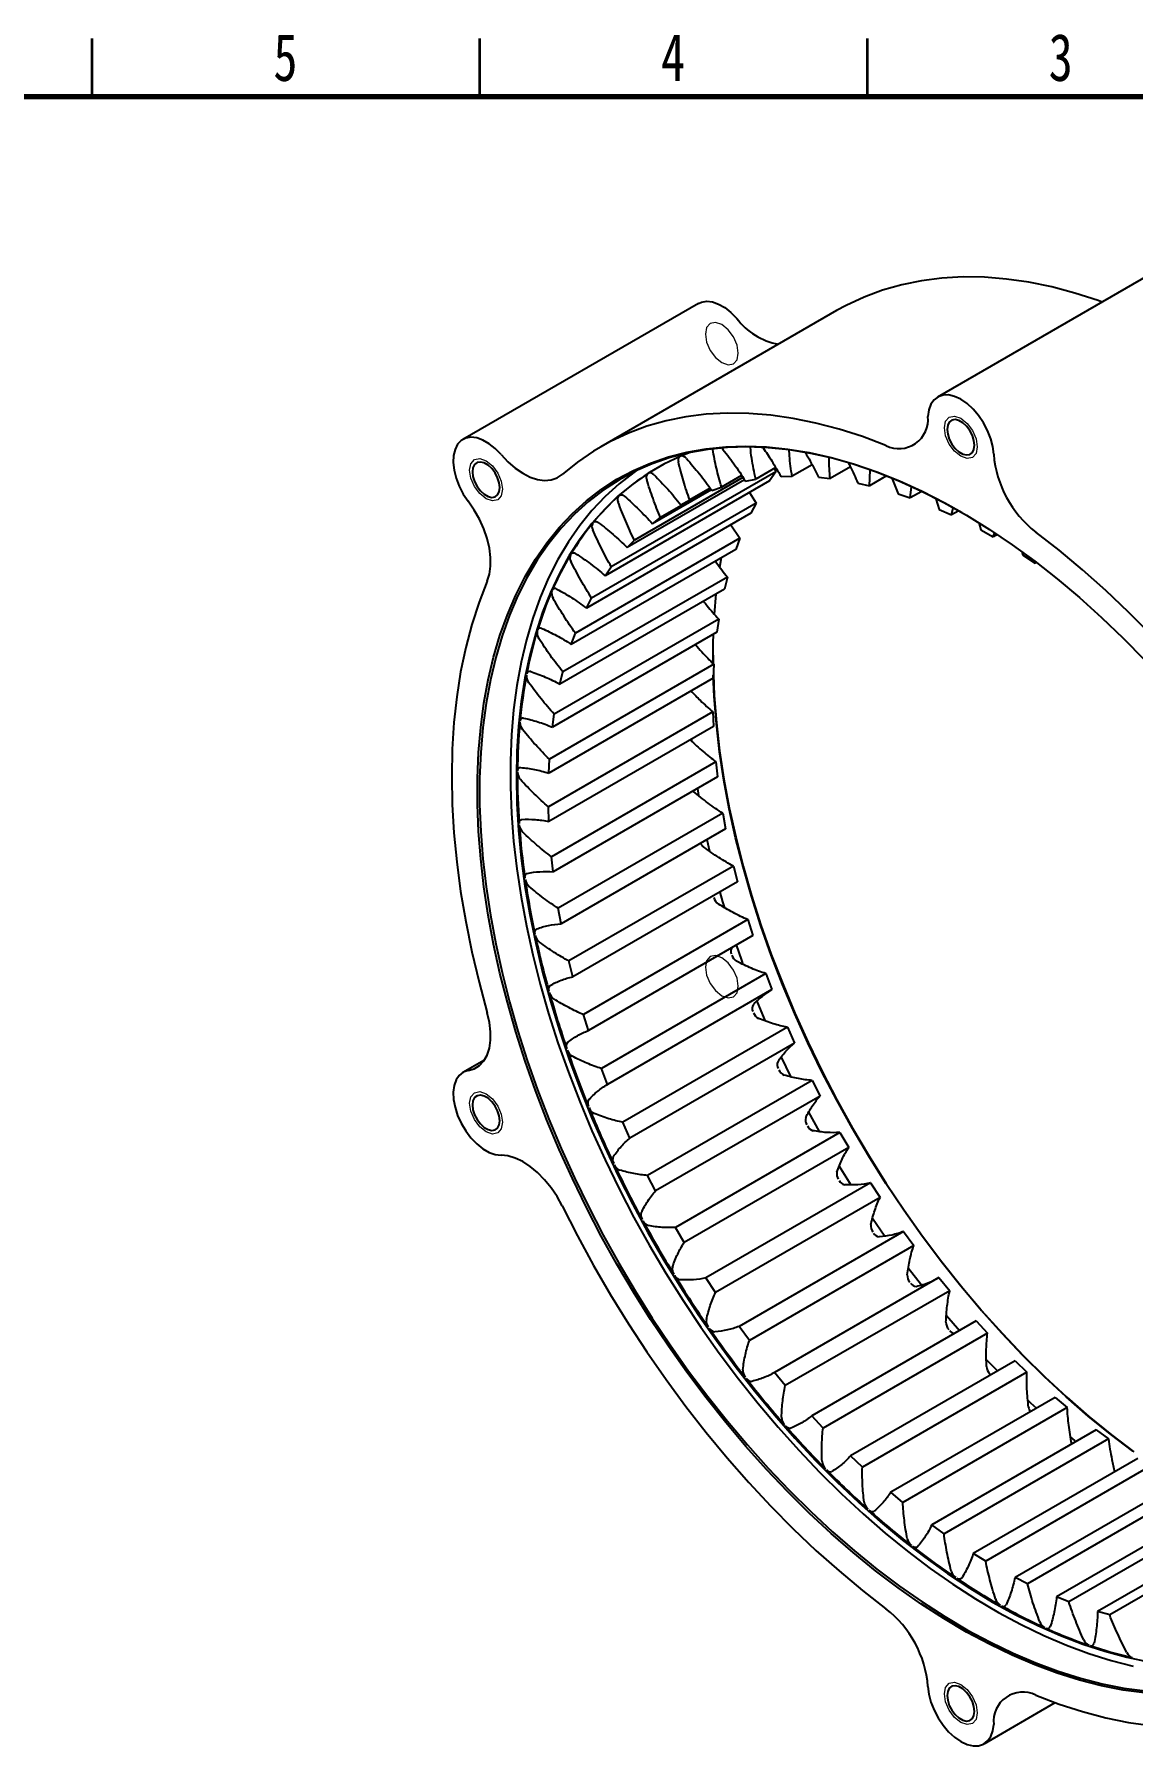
# Model space of a CAD drawing. Header units: millimetres. Extents: x 0 to 591, y 0 to 418.
# Drawn here: x 339.5 to 481.2, y 197.3 to 418 of the extents above; entities that cross this region are included whole.
import ezdxf

# ---------------------------------------------------------------- set-up
doc = ezdxf.new("R2010")
doc.units = ezdxf.units.MM
doc.styles.add('SLDTEXTSTYLE0', font='TXT', dxfattribs={"width": 0.75})

msp = doc.modelspace()

# ---------------------------------------------------------------- linework, layer by layer
at = {"color": 7, "linetype": 'Continuous', "lineweight": 35}
for p, q in [((347, 410), (347, 417.5)), ((397, 410), (397, 417.5)), ((447, 410), (447, 417.5))]:
    msp.add_line(p, q, dxfattribs=at)
at = {"color": 7, "linetype": 'Continuous', "lineweight": 70}
msp.add_line((10, 410), (584, 410), dxfattribs=at)
at = {"color": 7, "linetype": 'Continuous', "lineweight": 25}
for p, q in [((486.46, 388.801), (456.054, 371.248)), ((425.222, 383.326), (394.817, 365.773)), ((443.026, 382.385), (412.62, 364.832)), ((427.064, 364.476), (427.053, 364.562)), ((435.181, 362.137), (432.603, 360.649)), ((439.871, 362.511), (437.285, 361.018)), ((444.813, 362.246), (442.197, 360.736)), ((434.378, 360.442), (413.165, 348.196)), ((435.182, 361.582), (413.968, 349.336)), ((431.154, 360.57), (416.014, 351.83)), ((430.944, 360.886), (416.943, 352.803)), ((430.783, 361.128), (428.19, 359.631)), ((431.259, 360.413), (432.603, 360.649)), ((435.182, 361.582), (434.378, 360.442)), ((434.955, 362.007), (435.182, 361.582)), ((435.865, 360.976), (437.285, 361.018)), ((440.713, 360.888), (442.197, 360.736)), ((445.759, 360.149), (447.293, 359.804)), ((447.293, 359.804), (447.352, 361.796)), ((449.476, 361.064), (447.293, 359.804)), ((450.21, 360.71), (450.959, 358.766)), ((426.876, 359.28), (419.277, 354.893)), ((426.776, 359.415), (420.325, 355.691)), ((422.928, 357.358), (424.085, 357.973)), ((426.717, 359.493), (424.085, 357.973)), ((426.934, 359.204), (428.19, 359.631)), ((431.799, 358.953), (432.64, 357.566)), ((450.959, 358.766), (452.531, 358.231)), ((452.531, 358.231), (452.698, 359.645)), ((454.004, 359.082), (452.531, 358.231)), ((455.833, 358.108), (456.268, 356.75)), ((431.971, 356.269), (410.757, 344.023)), ((432.64, 357.566), (411.427, 345.32)), ((419.277, 354.893), (420.325, 355.691)), ((432.64, 357.566), (431.971, 356.269)), ((456.268, 356.75), (457.863, 356.031)), ((457.863, 356.031), (458.063, 356.947)), ((458.791, 356.567), (457.863, 356.031)), ((429.37, 354.768), (430.555, 353.036)), ((461.437, 354.91), (461.638, 354.121)), ((461.638, 354.121), (463.242, 353.222)), ((463.242, 353.222), (463.404, 353.702)), ((463.739, 353.509), (463.242, 353.222)), ((430.025, 351.593), (408.811, 339.347)), ((430.555, 353.036), (409.342, 340.789)), ((416.014, 351.83), (416.943, 352.803)), ((430.555, 353.036), (430.025, 351.593)), ((466.97, 351.185), (467.023, 350.9)), ((413.165, 348.196), (413.968, 349.336)), ((427.966, 349.283), (428.178, 350.527)), ((467.023, 350.9), (468.622, 349.831)), ((468.779, 349.921), (468.622, 349.831)), ((428.943, 348.031), (407.73, 335.785)), ((428.943, 348.031), (428.557, 346.456)), ((428.557, 346.456), (407.344, 334.21)), ((410.757, 344.023), (411.427, 345.32)), ((427.276, 343.205), (427.509, 345.851)), ((427.82, 342.597), (406.607, 330.351)), ((427.82, 342.597), (427.582, 340.903)), ((427.582, 340.903), (406.369, 328.656)), ((408.811, 339.347), (409.342, 340.789)), ((427.093, 337.954), (427.1, 336.848)), ((427.195, 336.78), (405.982, 324.534)), ((407.344, 334.21), (407.73, 335.785)), ((427.195, 336.78), (427.107, 334.982)), ((427.107, 334.982), (405.893, 322.736)), ((427.074, 330.632), (405.861, 318.386)), ((406.369, 328.656), (406.607, 330.351)), ((427.074, 330.632), (427.136, 328.746)), ((427.136, 328.746), (405.923, 316.499)), ((424.294, 327.105), (424.318, 326.843)), ((405.893, 322.736), (405.982, 324.534)), ((427.458, 324.207), (406.245, 311.961)), ((427.458, 324.207), (427.669, 322.249)), ((427.669, 322.249), (406.456, 310.003)), ((424.515, 320.428), (424.579, 320.369)), ((425.074, 320.75), (425.22, 319.83)), ((405.923, 316.499), (405.861, 318.386)), ((428.343, 317.562), (407.13, 305.316)), ((428.343, 317.562), (428.702, 315.549)), ((428.702, 315.549), (407.489, 303.303)), ((406.456, 310.003), (406.245, 311.961)), ((429.721, 310.754), (408.508, 298.508)), ((429.721, 310.754), (430.225, 308.704)), ((430.225, 308.704), (409.012, 296.458)), ((427.124, 306.913), (427.138, 306.859)), ((407.489, 303.303), (407.13, 305.316)), ((431.581, 303.843), (410.368, 291.597)), ((431.581, 303.843), (432.226, 301.775)), ((432.226, 301.775), (411.013, 289.528)), ((409.012, 296.458), (408.508, 298.508)), ((433.906, 296.891), (412.693, 284.645)), ((433.906, 296.891), (434.686, 294.822)), ((434.686, 294.822), (413.473, 282.576)), ((411.013, 289.528), (410.368, 291.597)), ((436.676, 289.958), (415.463, 277.712)), ((436.676, 289.958), (437.583, 287.906)), ((437.583, 287.906), (416.37, 275.66)), ((397.594, 285.722), (394.817, 284.119)), ((413.473, 282.576), (412.693, 284.645)), ((439.866, 283.106), (418.653, 270.859)), ((439.866, 283.106), (440.894, 281.089)), ((440.894, 281.089), (419.68, 268.843)), ((439.421, 279.006), (440.787, 276.497)), ((416.37, 275.66), (415.463, 277.712)), ((443.449, 276.393), (422.236, 264.147)), ((443.449, 276.393), (444.587, 274.431)), ((444.587, 274.431), (423.374, 262.184)), ((443.357, 272.064), (444.855, 269.632)), ((419.68, 268.843), (418.653, 270.859)), ((447.392, 269.881), (426.179, 257.635)), ((447.392, 269.881), (448.631, 267.989)), ((448.631, 267.989), (427.418, 255.742)), ((447.652, 265.348), (449.261, 263.024)), ((423.374, 262.184), (422.236, 264.147)), ((451.662, 263.625), (430.449, 251.379)), ((451.662, 263.625), (452.991, 261.82)), ((452.991, 261.82), (431.778, 249.574)), ((452.271, 258.916), (453.969, 256.726)), ((427.418, 255.742), (426.179, 257.635)), ((456.22, 257.681), (435.007, 245.435)), ((456.22, 257.681), (457.627, 255.979)), ((457.627, 255.979), (436.414, 243.733)), ((461.027, 252.101), (439.814, 239.854)), ((461.027, 252.101), (462.5, 250.516)), ((431.778, 249.574), (430.449, 251.379)), ((462.5, 250.516), (441.287, 238.27)), ((436.414, 243.733), (435.007, 245.435)), ((466.04, 246.933), (444.827, 234.687)), ((467.566, 245.481), (446.353, 233.235)), ((466.04, 246.933), (467.566, 245.481)), ((471.216, 242.224), (450.002, 229.978)), ((472.782, 240.917), (451.568, 228.671)), ((471.216, 242.224), (472.782, 240.917)), ((441.287, 238.27), (439.814, 239.854)), ((476.508, 238.015), (455.295, 225.769)), ((478.1, 236.864), (456.887, 224.618)), ((473.355, 236.244), (473.364, 236.2)), ((476.508, 238.015), (478.1, 236.864)), ((446.353, 233.235), (444.827, 234.687)), ((481.871, 234.343), (460.657, 222.097)), ((483.474, 233.358), (462.261, 221.112)), ((478.828, 232.818), (479.009, 232.691)), ((451.568, 228.671), (450.002, 229.978)), ((487.257, 231.24), (466.043, 218.993)), ((488.858, 230.43), (467.645, 218.183)), ((492.618, 228.733), (471.405, 216.486)), ((494.203, 228.105), (472.99, 215.858)), ((456.887, 224.618), (455.295, 225.769)), ((497.909, 226.844), (476.695, 214.598)), ((499.463, 226.403), (478.25, 214.157)), ((462.261, 221.112), (460.657, 222.097)), ((467.645, 218.183), (466.043, 218.993)), ((472.99, 215.858), (471.405, 216.486)), ((478.25, 214.157), (476.695, 214.598)), ((462.053, 197.548), (471.232, 202.847))]:
    msp.add_line(p, q, dxfattribs=at)
at = {"color": 7, "linetype": 'Continuous', "lineweight": 25, "flags": 128}
for points in [[(477.281, 383.502), (476.761, 383.686), (473.748, 384.655), (470.769, 385.441), (467.832, 386.042), (464.942, 386.458), (462.107, 386.687), (459.332, 386.728), (456.623, 386.583), (453.987, 386.251), (451.429, 385.732), (448.956, 385.028), (446.572, 384.141), (444.282, 383.072), (443.026, 382.385)], [(425.222, 383.326), (425.596, 383.493), (426.273, 383.606), (427.019, 383.522), (427.809, 383.244), (428.614, 382.781), (429.405, 382.152), (430.153, 381.378)], [(463.291, 363.857), (463.174, 364.844), (462.908, 365.874), (462.504, 366.911), (461.976, 367.917), (461.343, 368.856), (460.627, 369.694), (459.855, 370.401), (459.054, 370.951), (458.253, 371.326), (457.48, 371.51), (456.765, 371.499), (456.131, 371.291), (455.603, 370.895), (455.199, 370.325), (454.934, 369.601), (454.817, 368.749)], [(449.397, 364.985), (446.355, 366.134), (443.342, 367.102), (440.363, 367.888), (437.426, 368.489), (434.536, 368.905), (431.701, 369.134), (428.926, 369.176), (426.217, 369.03), (423.582, 368.698), (421.024, 368.179), (418.55, 367.475), (416.166, 366.588), (413.877, 365.52), (411.687, 364.272), (409.602, 362.847), (407.626, 361.25)], [(460.821, 365.032), (460.75, 365.648), (460.541, 366.297), (460.211, 366.927), (459.788, 367.485), (459.305, 367.927), (458.802, 368.218), (458.319, 368.333), (457.896, 368.263), (457.567, 368.014), (457.358, 367.606), (457.286, 367.073), (457.358, 366.456), (457.567, 365.807), (457.896, 365.178), (458.319, 364.619), (458.802, 364.177), (459.305, 363.886), (459.788, 363.771), (460.211, 363.841), (460.541, 364.09), (460.75, 364.498), (460.821, 365.032)], [(399.747, 363.825), (398.999, 364.599), (398.208, 365.229), (397.404, 365.691), (396.614, 365.969), (395.867, 366.053), (395.191, 365.941), (394.609, 365.635), (394.142, 365.147), (393.808, 364.495), (393.618, 363.702), (393.578, 362.797), (393.692, 361.811), (393.953, 360.782), (394.354, 359.744), (394.879, 358.737), (395.51, 357.796)], [(482.75, 204.1), (479.999, 204.471), (477.202, 205.019), (474.364, 205.745), (471.492, 206.646), (468.592, 207.72), (465.671, 208.966), (462.735, 210.38), (459.79, 211.959), (456.844, 213.7), (453.904, 215.598), (450.974, 217.65), (448.063, 219.851), (445.176, 222.196), (442.32, 224.68), (439.501, 227.297), (436.726, 230.042), (434.001, 232.908), (431.332, 235.888), (428.725, 238.977), (426.185, 242.167), (423.719, 245.452), (421.331, 248.823), (419.028, 252.274), (416.814, 255.797), (414.694, 259.383), (412.673, 263.025), (410.756, 266.715), (408.947, 270.444), (407.249, 274.204), (405.667, 277.988), (404.204, 281.785), (402.863, 285.588), (401.648, 289.389), (400.561, 293.178), (399.604, 296.948), (398.78, 300.69), (398.091, 304.396), (397.538, 308.057), (397.121, 311.665), (396.843, 315.212), (396.704, 318.691), (396.704, 322.093), (396.843, 325.41), (397.121, 328.637), (397.538, 331.765), (398.091, 334.786), (398.78, 337.696), (399.604, 340.487), (400.561, 343.152), (401.648, 345.686), (402.863, 348.084), (404.204, 350.339), (405.667, 352.448), (407.249, 354.404), (408.947, 356.205), (410.756, 357.845), (412.673, 359.321), (414.694, 360.63), (416.814, 361.769), (419.028, 362.735), (421.331, 363.526), (423.719, 364.141), (426.185, 364.578), (428.725, 364.836), (431.332, 364.915), (434.001, 364.814), (436.726, 364.533), (439.501, 364.074), (442.32, 363.436), (445.176, 362.623), (448.063, 361.635), (450.974, 360.474), (453.904, 359.144), (456.844, 357.647), (459.79, 355.987), (462.735, 354.167), (465.671, 352.191), (468.592, 350.064), (471.492, 347.79), (474.364, 345.375), (477.202, 342.824), (479.999, 340.142), (482.75, 337.336)], [(459.205, 356.329), (456.991, 357.563), (454.057, 359.056), (451.134, 360.383), (448.229, 361.541), (445.349, 362.527), (442.499, 363.339), (439.687, 363.975), (436.918, 364.433), (434.199, 364.713), (431.536, 364.814), (428.935, 364.735), (426.401, 364.478), (423.94, 364.042), (421.558, 363.429), (419.26, 362.639), (417.051, 361.675), (414.936, 360.539), (412.92, 359.233), (411.007, 357.76), (409.202, 356.123), (407.508, 354.327), (405.929, 352.375), (404.47, 350.272), (403.132, 348.021), (401.92, 345.629), (400.835, 343.1), (399.881, 340.441), (399.058, 337.657), (398.371, 334.754), (397.818, 331.739), (397.403, 328.618), (397.126, 325.399), (396.987, 322.089), (396.987, 318.694), (397.126, 315.224), (397.403, 311.685), (397.818, 308.085), (398.371, 304.432), (399.058, 300.735), (399.881, 297.002), (400.835, 293.24), (401.92, 289.459), (403.132, 285.667), (404.47, 281.873), (405.929, 278.084), (407.508, 274.309), (409.202, 270.557), (411.007, 266.837), (412.92, 263.155), (414.936, 259.521), (417.051, 255.943), (419.26, 252.429), (421.558, 248.986), (423.94, 245.622), (426.401, 242.345), (428.935, 239.162), (431.536, 236.08), (434.199, 233.106), (436.918, 230.247), (439.687, 227.508), (442.499, 224.897), (445.349, 222.419), (448.229, 220.079), (451.134, 217.883), (454.057, 215.836), (456.991, 213.942), (459.93, 212.205), (462.868, 210.629), (465.797, 209.219), (468.712, 207.976), (471.605, 206.904), (474.471, 206.005), (477.302, 205.281), (480.093, 204.733), (482.838, 204.364)], [(399.584, 359.556), (399.513, 360.173), (399.304, 360.822), (398.974, 361.451), (398.551, 362.01), (398.068, 362.452), (397.565, 362.742), (397.082, 362.857), (396.659, 362.788), (396.329, 362.539), (396.12, 362.131), (396.049, 361.597), (396.12, 360.981), (396.329, 360.331), (396.659, 359.702), (397.082, 359.144), (397.565, 358.701), (398.068, 358.411), (398.551, 358.296), (398.974, 358.366), (399.304, 358.614), (399.513, 359.022), (399.584, 359.556)], [(399.747, 363.825), (400.641, 362.877), (401.582, 362.064), (402.547, 361.404), (403.514, 360.914), (404.462, 360.605), (405.367, 360.483), (406.208, 360.552), (406.968, 360.809), (407.626, 361.25)], [(424.159, 364.089), (422.927, 363.599), (420.763, 362.577), (418.696, 361.383), (416.729, 360.02), (414.868, 358.492), (413.116, 356.8), (411.477, 354.95), (409.955, 352.946), (408.554, 350.791), (407.276, 348.492), (406.125, 346.053), (405.104, 343.479), (404.213, 340.777), (403.457, 337.953), (402.835, 335.012), (402.35, 331.963), (402.003, 328.811), (401.795, 325.564), (401.725, 322.228), (401.795, 318.813), (402.003, 315.325), (402.35, 311.772), (402.835, 308.163), (403.457, 304.505), (404.213, 300.807), (405.104, 297.077), (406.125, 293.323), (407.276, 289.555), (408.554, 285.781), (409.955, 282.009), (411.477, 278.247), (413.116, 274.505), (414.868, 270.791), (416.729, 267.113), (418.696, 263.479), (420.763, 259.898), (422.927, 256.378), (425.182, 252.927), (427.522, 249.552), (429.943, 246.262), (432.44, 243.064), (435.006, 239.964), (437.636, 236.971), (440.324, 234.09), (443.063, 231.329), (445.848, 228.693), (448.672, 226.189), (451.529, 223.822), (454.413, 221.598), (457.316, 219.521), (460.232, 217.596), (463.155, 215.829), (466.078, 214.222), (468.994, 212.779), (471.897, 211.504), (474.781, 210.399), (477.638, 209.468), (480.462, 208.711), (483.247, 208.131)], [(417.223, 361.758), (416.88, 361.518), (414.967, 360.046), (413.161, 358.409), (411.468, 356.613), (409.889, 354.661), (408.429, 352.558), (407.092, 350.307), (405.879, 347.915), (404.795, 345.386), (403.84, 342.727), (403.018, 339.943), (402.33, 337.04), (401.778, 334.025), (401.363, 330.904), (401.086, 327.685), (400.947, 324.375), (400.947, 320.98), (401.086, 317.51), (401.363, 313.971), (401.778, 310.371), (402.33, 306.718), (403.018, 303.021), (403.84, 299.287), (404.795, 295.526), (405.879, 291.745), (407.092, 287.953), (408.429, 284.159), (409.889, 280.37), (411.468, 276.595), (413.161, 272.843), (414.967, 269.122), (416.88, 265.441), (418.896, 261.807), (421.011, 258.229), (423.22, 254.715), (425.518, 251.272), (427.9, 247.908), (430.361, 244.631), (432.895, 241.448), (435.496, 238.366), (438.159, 235.392), (440.878, 232.533), (443.647, 229.794), (446.459, 227.183), (449.308, 224.705), (452.189, 222.365), (455.094, 220.169), (458.016, 218.122), (460.951, 216.228), (463.89, 214.491), (466.827, 212.915), (469.757, 211.504), (472.671, 210.262), (475.565, 209.19), (478.43, 208.29), (481.262, 207.567)], [(397.969, 347.51), (398.256, 348.414), (398.398, 349.439), (398.393, 350.561), (398.241, 351.754), (397.945, 352.991), (397.513, 354.242), (396.954, 355.479), (396.281, 356.673), (395.51, 357.796)], [(414.996, 358.562), (415.062, 358.607), (415.137, 358.635), (415.22, 358.645), (415.31, 358.637), (415.404, 358.61), (415.5, 358.567), (415.597, 358.507), (415.693, 358.431)], [(411.654, 355.076), (411.713, 355.132), (411.782, 355.171), (411.86, 355.192), (411.945, 355.196), (412.037, 355.181), (412.132, 355.149), (412.229, 355.1), (412.325, 355.034)], [(510.481, 301.873), (508.505, 305.752), (506.42, 309.583), (504.231, 313.359), (501.941, 317.071), (499.557, 320.711), (497.084, 324.271), (494.526, 327.742), (491.89, 331.118), (489.182, 334.391), (486.406, 337.553), (483.571, 340.598), (480.681, 343.518), (477.744, 346.309), (474.765, 348.962), (471.752, 351.473), (468.711, 353.835)], [(408.766, 350.99), (408.817, 351.056), (408.879, 351.106), (408.951, 351.139), (409.032, 351.155), (409.12, 351.152), (409.213, 351.131), (409.309, 351.093), (409.406, 351.037)], [(397.969, 347.51), (396.904, 344.78), (395.975, 341.917), (395.186, 338.927), (394.538, 335.816), (394.033, 332.592), (393.671, 329.261), (393.454, 325.831), (393.381, 322.31), (393.454, 318.705), (393.671, 315.024), (394.033, 311.276), (394.538, 307.468), (395.186, 303.609), (395.975, 299.708), (396.904, 295.773), (397.969, 291.813)], [(427.098, 336.857), (427.11, 339.478), (427.143, 340.649)], [(481.257, 235.273), (478.352, 237.469), (475.471, 239.809), (472.622, 242.287), (469.81, 244.898), (467.041, 247.636), (464.322, 250.495), (461.659, 253.469), (459.058, 256.551), (456.524, 259.734), (454.063, 263.011), (451.681, 266.375), (449.383, 269.818), (447.174, 273.333), (445.059, 276.911), (443.043, 280.545), (441.13, 284.226), (439.324, 287.947), (437.63, 291.699), (436.052, 295.473), (434.592, 299.262), (433.255, 303.057), (432.042, 306.849), (430.958, 310.63), (430.003, 314.391), (429.181, 318.124), (428.493, 321.822), (427.941, 325.474), (427.526, 329.074), (427.249, 332.613), (427.127, 335.39)], [(427.13, 335.449), (427.249, 332.765), (427.527, 329.218), (427.943, 325.609), (428.497, 321.949), (429.186, 318.243), (430.01, 314.501), (430.966, 310.731), (432.054, 306.942), (433.269, 303.141), (434.609, 299.338), (436.072, 295.54), (437.654, 291.757), (439.352, 287.997), (441.162, 284.268), (443.079, 280.578), (445.1, 276.936), (447.219, 273.349), (449.433, 269.827), (451.737, 266.376), (454.124, 263.005), (456.591, 259.72), (459.13, 256.53), (461.738, 253.441), (464.407, 250.46), (467.132, 247.595), (469.907, 244.85), (472.725, 242.233), (475.581, 239.749), (478.468, 237.404), (481.38, 235.203)], [(402.084, 316.221), (402.083, 316.334), (402.096, 316.437), (402.122, 316.53), (402.162, 316.609), (402.214, 316.674), (402.278, 316.722), (402.351, 316.753), (402.433, 316.766)], [(426.299, 314.161), (426.417, 313.624), (426.636, 312.655)], [(402.837, 309.193), (402.826, 309.311), (402.83, 309.421), (402.848, 309.521), (402.879, 309.609), (402.923, 309.683), (402.98, 309.742), (403.047, 309.784), (403.123, 309.809)], [(427.971, 307.402), (428.329, 306.141), (428.551, 305.379)], [(430.062, 300.607), (430.757, 298.599), (430.948, 298.065)], [(395.51, 284.366), (396.281, 284.599), (396.954, 285.016), (397.513, 285.608), (397.945, 286.36), (398.241, 287.255), (398.393, 288.273), (398.398, 289.389), (398.256, 290.578), (397.969, 291.813)], [(432.746, 293.337), (433.68, 291.065), (433.804, 290.773)], [(435.874, 286.116), (437.071, 283.608), (437.093, 283.564)], [(395.51, 284.366), (394.879, 284.153), (394.354, 283.752), (393.953, 283.178), (393.692, 282.45), (393.578, 281.596), (393.618, 280.645), (393.808, 279.632), (394.142, 278.594), (394.609, 277.568), (395.191, 276.59), (395.867, 275.696), (396.614, 274.918), (397.404, 274.285), (398.208, 273.818), (398.999, 273.535), (399.747, 273.445)], [(399.584, 277.902), (399.513, 278.518), (399.304, 279.168), (398.974, 279.797), (398.551, 280.355), (398.068, 280.798), (397.565, 281.088), (397.082, 281.203), (396.659, 281.134), (396.329, 280.885), (396.12, 280.477), (396.049, 279.943), (396.12, 279.327), (396.329, 278.677), (396.659, 278.048), (397.082, 277.49), (397.565, 277.047), (398.068, 276.757), (398.551, 276.642), (398.974, 276.711), (399.304, 276.96), (399.513, 277.368), (399.584, 277.902)], [(407.626, 266.923), (406.968, 268.124), (406.208, 269.258), (405.367, 270.299), (404.462, 271.222), (403.514, 272.006), (402.547, 272.633), (401.582, 273.088), (400.641, 273.361), (399.747, 273.445)], [(407.626, 266.923), (409.602, 263.044), (411.687, 259.213), (413.877, 255.437), (416.166, 251.725), (418.55, 248.085), (421.024, 244.525), (423.582, 241.054), (426.217, 237.678), (428.926, 234.405), (431.701, 231.243), (434.536, 228.198), (437.426, 225.278), (440.363, 222.488), (443.342, 219.834), (446.355, 217.324), (449.397, 214.961)], [(457.176, 252.821), (457.209, 252.782), (458.941, 250.791)], [(462.327, 247.116), (462.527, 246.908), (463.777, 245.627)], [(467.683, 241.85), (468.051, 241.511), (468.801, 240.83)], [(473.198, 237.07), (473.732, 236.64), (473.897, 236.508)], [(453.482, 222.954), (453.423, 222.899), (453.353, 222.861), (453.275, 222.841), (453.188, 222.839), (453.097, 222.855), (453.001, 222.889), (452.904, 222.94), (452.808, 223.007)], [(459.166, 218.917), (459.114, 218.852), (459.051, 218.803), (458.978, 218.772), (458.896, 218.758), (458.808, 218.762), (458.715, 218.785), (458.619, 218.825), (458.522, 218.881)], [(468.711, 203.811), (471.752, 202.662), (474.765, 201.694), (477.744, 200.908), (480.681, 200.307), (483.571, 199.891), (486.406, 199.662), (489.182, 199.621), (491.89, 199.766), (494.526, 200.098), (497.084, 200.617), (499.557, 201.321), (501.941, 202.208), (504.231, 203.277), (506.42, 204.524), (508.505, 205.949), (510.481, 207.546)], [(454.817, 204.939), (454.934, 203.952), (455.199, 202.922), (455.603, 201.885), (456.131, 200.879), (456.765, 199.94), (457.48, 199.102), (458.253, 198.395), (459.054, 197.845), (459.855, 197.47), (460.627, 197.286), (461.343, 197.298), (461.976, 197.505), (462.504, 197.901), (462.908, 198.472), (463.174, 199.196), (463.291, 200.047)], [(460.821, 201.723), (460.75, 202.34), (460.541, 202.989), (460.211, 203.618), (459.788, 204.177), (459.305, 204.619), (458.802, 204.91), (458.319, 205.025), (457.896, 204.955), (457.567, 204.706), (457.358, 204.298), (457.286, 203.764), (457.358, 203.148), (457.567, 202.499), (457.896, 201.87), (458.319, 201.311), (458.802, 200.869), (459.305, 200.578), (459.788, 200.463), (460.211, 200.533), (460.541, 200.782), (460.75, 201.19), (460.821, 201.723)]]:
    msp.add_lwpolyline(points, dxfattribs=at)
at = {"color": 7, "linetype": 'Continuous', "lineweight": 18, "flags": 128}
for points in [[(426.101, 379.354), (426.262, 378.323), (426.722, 377.263), (427.41, 376.335), (428.222, 375.68), (429.034, 375.398), (429.722, 375.531), (430.182, 376.061), (430.343, 376.905), (430.182, 377.935), (429.722, 378.996), (429.034, 379.924), (428.222, 380.579), (427.41, 380.861), (426.722, 380.727), (426.262, 380.198), (426.101, 379.354)], [(461.175, 364.828), (461.014, 363.983), (460.554, 363.454), (459.866, 363.32), (459.054, 363.603), (458.242, 364.258), (457.554, 365.186), (457.094, 366.246), (456.932, 367.277), (457.094, 368.121), (457.554, 368.65), (458.242, 368.784), (459.054, 368.502), (459.866, 367.847), (460.554, 366.918), (461.014, 365.858), (461.175, 364.828)], [(399.938, 359.352), (399.776, 358.508), (399.316, 357.979), (398.628, 357.845), (397.816, 358.127), (397.005, 358.782), (396.316, 359.71), (395.857, 360.771), (395.695, 361.801), (395.857, 362.645), (396.316, 363.175), (397.005, 363.308), (397.816, 363.026), (398.628, 362.371), (399.316, 361.443), (399.776, 360.383), (399.938, 359.352)], [(426.101, 297.7), (426.262, 296.669), (426.722, 295.609), (427.41, 294.681), (428.222, 294.026), (429.034, 293.744), (429.722, 293.877), (430.182, 294.406), (430.343, 295.251), (430.182, 296.281), (429.722, 297.342), (429.034, 298.27), (428.222, 298.925), (427.41, 299.207), (426.722, 299.073), (426.262, 298.544), (426.101, 297.7)], [(399.938, 277.698), (399.776, 276.854), (399.316, 276.324), (398.628, 276.191), (397.816, 276.473), (397.005, 277.128), (396.316, 278.056), (395.857, 279.116), (395.695, 280.147), (395.857, 280.991), (396.316, 281.521), (397.005, 281.654), (397.816, 281.372), (398.628, 280.717), (399.316, 279.789), (399.776, 278.729), (399.938, 277.698)], [(461.175, 201.519), (461.014, 200.675), (460.554, 200.146), (459.866, 200.012), (459.054, 200.294), (458.242, 200.949), (457.554, 201.878), (457.094, 202.938), (456.932, 203.969), (457.094, 204.813), (457.554, 205.342), (458.242, 205.476), (459.054, 205.194), (459.866, 204.538), (460.554, 203.61), (461.014, 202.55), (461.175, 201.519)]]:
    msp.add_lwpolyline(points, dxfattribs=at)
at = {"color": 7, "linetype": 'Continuous', "lineweight": 25}
for centre, radius, start, end in [((437.077, 386.557), 8.647, 216.79353, 259.61369), ((451.072, 368.357), 3.765, 243.5852, 5.97559), ((434.35, 336.99), 28.976, 120.15901, 122.54113), ((423.223, 363.103), 0.642, 140.05066, 201.09359), ((422.977, 362.801), 0.846, 37.40658, 86.03685), ((477.403, 365.012), 14.159, 184.68133, 232.12839), ((434.626, 336.585), 29.467, 122.77837, 131.77063), ((419.142, 360.888), 0.666, 134.84736, 205.62486), ((418.978, 360.841), 0.615, 35.65724, 110.485), ((435.952, 335.128), 31.437, 132.00199, 140.61437), ((415.529, 358.035), 0.764, 143.47566, 207.70528), ((438.691, 332.901), 34.967, 140.82475, 148.84691), ((412.347, 354.569), 0.872, 151.17014, 209.69263), ((443.074, 330.266), 40.082, 149.03235, 156.35635), ((409.62, 350.521), 0.986, 157.99739, 211.68851), ((449.207, 327.591), 46.773, 156.51776, 163.12518), ((407.368, 345.926), 1.102, 164.05321, 213.75059), ((406.713, 346.166), 0.397, 51.52038, 153.83879), ((457.054, 325.217), 54.972, 163.26586, 169.19851), ((405.604, 340.822), 1.214, 169.44091, 215.91127), ((404.813, 341.068), 0.379, 58.7321, 164.60168), ((403.428, 335.482), 0.374, 67.47056, 174.39659), ((466.442, 323.429), 64.528, 169.32226, 174.65345), ((404.341, 335.253), 1.317, 174.25903, 218.19072), ((477.065, 322.436), 75.198, 174.76368, 179.57768), ((403.586, 329.264), 1.405, 178.59562, 220.60483), ((402.575, 329.46), 0.381, 77.49568, 182.84033), ((402.266, 323.058), 0.403, 88.39637, 189.73539), ((488.509, 322.351), 86.642, 179.67719, 184.05723), ((403.341, 322.904), 1.474, 182.52644, 223.16992), ((500.276, 323.184), 98.439, 184.14823, 188.17085), ((403.606, 316.225), 1.52, 186.11521, 225.90552), ((426.838, 314.354), 1.495, 206.04812, 232.24302), ((511.826, 324.84), 110.107, 188.25509, 191.98819), ((404.38, 309.283), 1.541, 189.41463, 228.83609), ((428.634, 307.087), 1.503, 195.30961, 235.41268), ((404.632, 302.179), 0.553, 121.53381, 202.30863), ((522.61, 327.126), 121.13, 192.06712, 195.5701), ((405.654, 302.135), 1.535, 192.46782, 231.99237), ((430.114, 299.766), 0.746, 143.68085, 206.44096), ((430.88, 299.711), 1.446, 197.96785, 239.14415), ((406.499, 294.878), 0.633, 131.42985, 204.8042), ((532.111, 329.77), 130.993, 195.6449, 198.96973), ((407.421, 294.841), 1.503, 195.30961, 235.41268), ((432.965, 292.409), 0.831, 148.44109, 208.96378), ((433.589, 292.316), 1.368, 200.46466, 243.24414), ((408.88, 287.517), 0.726, 140.4079, 206.95699), ((539.888, 332.437), 139.214, 199.04141, 202.23399), ((409.667, 287.465), 1.446, 197.96785, 239.14415), ((436.299, 285.126), 0.944, 155.57762, 210.94794), ((436.742, 284.968), 1.273, 202.81788, 247.78156), ((411.752, 280.163), 0.831, 148.44109, 208.96378), ((545.598, 334.765), 145.381, 202.30342, 205.40506), ((412.376, 280.07), 1.368, 200.46466, 243.24414), ((440.06, 277.979), 1.06, 161.90564, 212.98086), ((440.316, 277.733), 1.166, 205.04325, 252.83761), ((415.085, 272.88), 0.944, 155.57762, 210.94794), ((549.029, 336.386), 149.175, 205.47306, 208.52186), ((415.529, 272.722), 1.273, 202.81788, 247.78156), ((444.212, 271.029), 1.174, 167.52756, 215.10244), ((444.285, 270.676), 1.052, 207.15777, 258.50532), ((418.847, 265.733), 1.06, 161.90564, 212.98086), ((550.11, 336.964), 150.401, 208.58916, 211.62137), ((419.103, 265.487), 1.166, 205.04325, 252.83761), ((448.713, 264.335), 1.28, 172.54463, 217.33619), ((448.617, 263.864), 0.936, 209.18574, 264.88635), ((422.999, 258.783), 1.174, 167.52756, 215.10244), ((548.916, 336.217), 148.993, 211.6887, 214.73999), ((423.072, 258.43), 1.052, 207.15777, 258.50532), ((453.519, 257.954), 1.374, 177.04912, 219.6989), ((453.279, 257.358), 0.824, 211.1687, 272.08273), ((427.5, 252.089), 1.28, 172.54463, 217.33619), ((458.585, 251.936), 1.451, 181.12138, 222.20632), ((545.663, 333.946), 145.025, 214.80806, 217.91477), ((427.404, 251.618), 0.936, 209.18574, 264.88635), ((458.289, 251.297), 0.811, 215.40438, 266.04036), ((432.306, 245.707), 1.374, 177.04912, 219.6989), ((463.863, 246.333), 1.506, 184.82946, 224.87656), ((540.685, 330.051), 138.704, 217.98433, 221.18473), ((432.065, 245.112), 0.824, 211.1687, 272.08273), ((469.257, 241.174), 1.486, 187.91841, 212.69282), ((437.372, 239.69), 1.451, 181.12138, 222.20632), ((534.411, 324.541), 130.355, 221.2566, 224.59228), ((437.017, 238.975), 0.719, 213.18091, 280.18077), ((442.65, 234.087), 1.506, 184.82946, 224.87656), ((527.33, 317.537), 120.395, 224.66733, 228.18456), ((442.217, 233.263), 0.627, 215.35024, 289.22468), ((448.092, 228.943), 1.536, 188.22997, 227.73209), ((519.954, 309.263), 109.31, 228.26382, 232.01505), ((447.618, 228.03), 0.548, 217.87914, 299.18091), ((453.652, 224.301), 1.54, 191.3694, 230.8012), ((512.772, 300.034), 97.617, 232.09972, 236.14492), ((459.28, 220.198), 1.518, 194.28549, 234.11926), ((506.222, 290.234), 85.829, 236.23644, 240.64412), ((440.704, 203.784), 14.159, 4.68133, 52.12839), ((464.931, 216.669), 1.47, 197.00849, 237.73), ((464.531, 215.663), 0.401, 230.68831, 332.37511), ((500.65, 280.286), 74.426, 240.74429, 245.59153), ((470.558, 213.744), 1.399, 199.5625, 241.68687), ((470.228, 212.774), 0.38, 237.69284, 343.23042), ((496.287, 270.623), 63.824, 245.70261, 251.07297), ((476.116, 211.448), 1.31, 201.96673, 246.05437), ((475.864, 210.548), 0.373, 246.23952, 353.17778), ((493.232, 261.661), 54.355, 251.19778, 257.17525), ((481.561, 209.802), 1.207, 204.23738, 250.90914), ((467.036, 200.439), 3.765, 63.5852, 185.97559)]:
    msp.add_arc(centre, radius, start, end, dxfattribs=at)
for points, knots in [([(428.19, 359.631), (427.939, 360.449), (427.726, 361.264), (427.355, 362.881), (427.198, 363.682), (427.064, 364.476)], [0, 0, 0, 0, 0.5, 0.5, 1, 1, 1, 1]), ([(428.168, 364.758), (428.714, 364.069), (429.249, 363.363), (430.284, 361.916), (430.785, 361.175), (431.259, 360.413)], [0, 0, 0, 0, 0.5, 0.5, 1, 1, 1, 1]), ([(432.603, 360.649), (432.407, 361.552), (432.107, 362.933), (431.958, 364.263), (431.906, 364.722)], [0, 0, 0, 0, 0.6543887, 1, 1, 1, 1]), ([(433.544, 364.694), (433.924, 364.14), (434.748, 362.938), (435.474, 361.664), (435.865, 360.976)], [0, 0, 0, 0, 0.4605857, 1, 1, 1, 1]), ([(437.285, 361.018), (437.15, 361.904), (436.977, 363.038), (436.932, 364.115), (436.922, 364.351)], [0, 0, 0, 0, 0.7808791, 1, 1, 1, 1]), ([(424.085, 357.973), (423.781, 358.793), (423.513, 359.613), (423.03, 361.248), (422.816, 362.063), (422.624, 362.872)], [0, 0, 0, 0, 0.5, 0.5, 1, 1, 1, 1]), ([(423.649, 363.315), (424.223, 362.671), (424.787, 362.007), (425.887, 360.639), (426.422, 359.933), (426.934, 359.204)], [0, 0, 0, 0, 0.5, 0.5, 1, 1, 1, 1]), ([(438.998, 364.047), (439.21, 363.696), (439.831, 362.668), (440.363, 361.594), (440.713, 360.888)], [0, 0, 0, 0, 0.34198862, 1, 1, 1, 1]), ([(442.197, 360.736), (442.122, 361.598), (442.043, 362.497), (442.07, 363.338), (442.071, 363.373)], [0, 0, 0, 0, 0.9582651, 1, 1, 1, 1]), ([(444.577, 362.707), (444.65, 362.567), (445.091, 361.73), (445.455, 360.868), (445.759, 360.149)], [0, 0, 0, 0, 0.1663802, 1, 1, 1, 1]), ([(420.325, 355.691), (419.97, 356.504), (419.649, 357.323), (419.059, 358.962), (418.789, 359.782), (418.542, 360.6)], [0, 0, 0, 0, 0.5, 0.5, 1, 1, 1, 1]), ([(419.478, 361.2), (420.075, 360.606), (420.665, 359.991), (421.818, 358.712), (422.384, 358.05), (422.928, 357.358)], [0, 0, 0, 0, 0.5, 0.5, 1, 1, 1, 1]), ([(416.943, 352.803), (416.54, 353.602), (416.169, 354.413), (415.476, 356.042), (415.154, 356.86), (414.853, 357.68)], [0, 0, 0, 0, 0.5, 0.5, 1, 1, 1, 1]), ([(415.693, 358.431), (416.307, 357.893), (416.916, 357.331), (418.115, 356.155), (418.705, 355.54), (419.277, 354.893)], [0, 0, 0, 0, 0.5, 0.5, 1, 1, 1, 1]), ([(413.968, 349.336), (413.521, 350.115), (413.104, 350.909), (412.314, 352.514), (411.942, 353.323), (411.59, 354.137)], [0, 0, 0, 0, 0.5, 0.5, 1, 1, 1, 1]), ([(412.325, 355.034), (412.952, 354.556), (413.576, 354.053), (414.808, 352.988), (415.418, 352.427), (416.014, 351.83)], [0, 0, 0, 0, 0.5, 0.5, 1, 1, 1, 1]), ([(409.406, 351.037), (410.04, 350.624), (410.672, 350.183), (411.928, 349.24), (412.551, 348.738), (413.165, 348.196)], [0, 0, 0, 0, 0.5, 0.5, 1, 1, 1, 1]), ([(411.427, 345.32), (410.94, 346.071), (410.479, 346.843), (409.599, 348.408), (409.181, 349.202), (408.781, 350.002)], [0, 0, 0, 0, 0.5, 0.5, 1, 1, 1, 1]), ([(427.391, 350.073), (427.435, 350.008), (427.921, 349.293), (428.456, 348.632), (428.943, 348.031)], [0, 0, 0, 0, 0.0907282, 1, 1, 1, 1]), ([(409.342, 340.789), (408.818, 341.507), (408.318, 342.249), (407.357, 343.762), (406.895, 344.533), (406.451, 345.313)], [0, 0, 0, 0, 0.5, 0.5, 1, 1, 1, 1]), ([(406.961, 346.476), (407.595, 346.131), (408.231, 345.757), (409.498, 344.944), (410.131, 344.505), (410.757, 344.023)], [0, 0, 0, 0, 0.5, 0.5, 1, 1, 1, 1]), ([(425.88, 344.91), (426.027, 344.716), (426.643, 343.9), (427.311, 343.16), (427.82, 342.597)], [0, 0, 0, 0, 0.2384897, 1, 1, 1, 1]), ([(407.73, 335.785), (407.175, 336.462), (406.641, 337.169), (405.606, 338.616), (405.106, 339.357), (404.621, 340.11)], [0, 0, 0, 0, 0.5, 0.5, 1, 1, 1, 1]), ([(405.01, 341.392), (405.64, 341.117), (406.273, 340.813), (407.542, 340.137), (408.178, 339.765), (408.811, 339.347)], [0, 0, 0, 0, 0.5, 0.5, 1, 1, 1, 1]), ([(424.834, 339.316), (425.099, 339.002), (425.858, 338.101), (426.668, 337.301), (427.195, 336.78)], [0, 0, 0, 0, 0.34891, 1, 1, 1, 1]), ([(403.571, 335.827), (404.192, 335.626), (404.817, 335.396), (406.076, 334.862), (406.709, 334.56), (407.344, 334.21)], [0, 0, 0, 0, 0.5, 0.5, 1, 1, 1, 1]), ([(406.607, 330.351), (406.026, 330.981), (405.462, 331.646), (404.362, 333.014), (403.827, 333.719), (403.306, 334.439)], [0, 0, 0, 0, 0.5, 0.5, 1, 1, 1, 1]), ([(424.258, 333.338), (424.657, 332.915), (425.572, 331.946), (426.532, 331.106), (427.074, 330.632)], [0, 0, 0, 0, 0.4359107, 1, 1, 1, 1]), ([(402.658, 329.833), (403.263, 329.707), (403.875, 329.551), (405.112, 329.165), (405.738, 328.936), (406.369, 328.656)], [0, 0, 0, 0, 0.5, 0.5, 1, 1, 1, 1]), ([(405.982, 324.534), (405.38, 325.113), (404.79, 325.729), (403.636, 327.007), (403.072, 327.67), (402.519, 328.35)], [0, 0, 0, 0, 0.5, 0.5, 1, 1, 1, 1]), ([(424.153, 327.024), (424.702, 326.507), (425.785, 325.487), (426.906, 324.63), (427.458, 324.207)], [0, 0, 0, 0, 0.5073611, 1, 1, 1, 1]), ([(402.277, 323.46), (402.861, 323.411), (403.455, 323.331), (404.66, 323.096), (405.272, 322.941), (405.893, 322.736)], [0, 0, 0, 0, 0.5, 0.5, 1, 1, 1, 1]), ([(405.861, 318.386), (405.242, 318.908), (404.633, 319.471), (403.435, 320.647), (402.845, 321.262), (402.266, 321.896)], [0, 0, 0, 0, 0.5, 0.5, 1, 1, 1, 1]), ([(428.343, 317.562), (427.708, 317.957), (427.076, 318.398), (425.82, 319.341), (425.197, 319.843), (424.579, 320.369)], [0, 0, 0, 0, 0.5, 0.5, 1, 1, 1, 1]), ([(402.433, 316.766), (402.991, 316.794), (403.56, 316.791), (404.723, 316.708), (405.317, 316.63), (405.923, 316.499)], [0, 0, 0, 0, 0.5, 0.5, 1, 1, 1, 1]), ([(406.245, 311.961), (405.615, 312.422), (404.992, 312.926), (403.759, 313.99), (403.15, 314.551), (402.549, 315.134)], [0, 0, 0, 0, 0.5, 0.5, 1, 1, 1, 1]), ([(429.721, 310.754), (429.087, 311.08), (428.451, 311.454), (427.184, 312.267), (426.551, 312.707), (425.923, 313.171)], [0, 0, 0, 0, 0.5, 0.5, 1, 1, 1, 1]), ([(403.123, 309.809), (403.651, 309.913), (404.191, 309.987), (405.301, 310.058), (405.87, 310.057), (406.456, 310.003)], [0, 0, 0, 0, 0.5, 0.5, 1, 1, 1, 1]), ([(407.13, 305.316), (406.495, 305.711), (405.863, 306.152), (404.607, 307.095), (403.983, 307.597), (403.366, 308.123)], [0, 0, 0, 0, 0.5, 0.5, 1, 1, 1, 1]), ([(431.581, 303.843), (430.953, 304.097), (430.32, 304.402), (429.051, 305.078), (428.415, 305.451), (427.781, 305.85)], [0, 0, 0, 0, 0.5, 0.5, 1, 1, 1, 1]), ([(404.343, 302.65), (404.834, 302.83), (405.341, 302.98), (406.389, 303.204), (406.929, 303.28), (407.489, 303.303)], [0, 0, 0, 0, 0.5, 0.5, 1, 1, 1, 1]), ([(408.508, 298.508), (407.874, 298.834), (407.238, 299.208), (405.97, 300.021), (405.338, 300.461), (404.709, 300.925)], [0, 0, 0, 0, 0.5, 0.5, 1, 1, 1, 1]), ([(433.906, 296.891), (433.29, 297.071), (432.664, 297.303), (431.405, 297.836), (430.772, 298.139), (430.138, 298.469)], [0, 0, 0, 0, 0.5, 0.5, 1, 1, 1, 1]), ([(406.08, 295.353), (406.532, 295.607), (407.001, 295.831), (407.976, 296.207), (408.483, 296.359), (409.012, 296.458)], [0, 0, 0, 0, 0.5, 0.5, 1, 1, 1, 1]), ([(410.368, 291.597), (409.74, 291.851), (409.106, 292.156), (407.838, 292.832), (407.202, 293.204), (406.568, 293.604)], [0, 0, 0, 0, 0.5, 0.5, 1, 1, 1, 1]), ([(434.56, 294.733), (434.113, 294.447), (433.281, 293.915), (432.581, 293.183), (432.257, 292.844)], [0, 0, 0, 0, 0.5370061, 1, 1, 1, 1]), ([(408.32, 287.98), (408.728, 288.306), (409.155, 288.603), (410.05, 289.127), (410.518, 289.353), (411.013, 289.528)], [0, 0, 0, 0, 0.5, 0.5, 1, 1, 1, 1]), ([(436.676, 289.958), (436.077, 290.063), (435.464, 290.219), (434.227, 290.605), (433.601, 290.835), (432.973, 291.094)], [0, 0, 0, 0, 0.5, 0.5, 1, 1, 1, 1]), ([(435.439, 285.516), (435.75, 285.977), (436.081, 286.412), (436.792, 287.215), (437.172, 287.585), (437.583, 287.906)], [0, 0, 0, 0, 0.5, 0.5, 1, 1, 1, 1]), ([(412.693, 284.645), (412.077, 284.825), (411.451, 285.057), (410.192, 285.59), (409.559, 285.893), (408.925, 286.223)], [0, 0, 0, 0, 0.5, 0.5, 1, 1, 1, 1]), ([(411.043, 280.598), (411.404, 280.992), (411.785, 281.36), (412.592, 282.027), (413.018, 282.326), (413.473, 282.576)], [0, 0, 0, 0, 0.5, 0.5, 1, 1, 1, 1]), ([(439.866, 283.106), (439.289, 283.133), (438.695, 283.214), (437.49, 283.449), (436.878, 283.604), (436.261, 283.789)], [0, 0, 0, 0, 0.5, 0.5, 1, 1, 1, 1]), ([(439.053, 278.308), (439.31, 278.83), (439.589, 279.328), (440.199, 280.262), (440.529, 280.699), (440.894, 281.089)], [0, 0, 0, 0, 0.5, 0.5, 1, 1, 1, 1]), ([(415.463, 277.712), (414.864, 277.816), (414.251, 277.973), (413.013, 278.359), (412.388, 278.589), (411.76, 278.848)], [0, 0, 0, 0, 0.5, 0.5, 1, 1, 1, 1]), ([(443.449, 276.393), (442.899, 276.344), (442.329, 276.348), (441.166, 276.43), (440.573, 276.509), (439.972, 276.619)], [0, 0, 0, 0, 0.5, 0.5, 1, 1, 1, 1]), ([(414.226, 273.27), (414.536, 273.731), (414.868, 274.165), (415.579, 274.969), (415.959, 275.339), (416.37, 275.66)], [0, 0, 0, 0, 0.5, 0.5, 1, 1, 1, 1]), ([(443.066, 271.283), (443.268, 271.861), (443.492, 272.418), (443.995, 273.474), (444.273, 273.974), (444.587, 274.431)], [0, 0, 0, 0, 0.5, 0.5, 1, 1, 1, 1]), ([(418.653, 270.859), (418.076, 270.887), (417.482, 270.968), (416.277, 271.203), (415.665, 271.358), (415.047, 271.543)], [0, 0, 0, 0, 0.5, 0.5, 1, 1, 1, 1]), ([(447.392, 269.881), (446.875, 269.755), (446.333, 269.682), (445.223, 269.611), (444.654, 269.613), (444.075, 269.646)], [0, 0, 0, 0, 0.5, 0.5, 1, 1, 1, 1]), ([(417.84, 266.062), (418.097, 266.584), (418.376, 267.082), (418.986, 268.016), (419.316, 268.453), (419.68, 268.843)], [0, 0, 0, 0, 0.5, 0.5, 1, 1, 1, 1]), ([(447.444, 264.501), (447.588, 265.132), (447.756, 265.743), (448.147, 266.912), (448.371, 267.471), (448.631, 267.989)], [0, 0, 0, 0, 0.5, 0.5, 1, 1, 1, 1]), ([(422.236, 264.147), (421.686, 264.098), (421.116, 264.102), (419.953, 264.184), (419.36, 264.263), (418.759, 264.373)], [0, 0, 0, 0, 0.5, 0.5, 1, 1, 1, 1]), ([(451.662, 263.625), (451.181, 263.424), (450.673, 263.275), (449.626, 263.05), (449.086, 262.976), (448.534, 262.932)], [0, 0, 0, 0, 0.5, 0.5, 1, 1, 1, 1]), ([(421.853, 259.036), (422.055, 259.615), (422.279, 260.172), (422.782, 261.228), (423.06, 261.728), (423.374, 262.184)], [0, 0, 0, 0, 0.5, 0.5, 1, 1, 1, 1]), ([(452.147, 258.024), (452.233, 258.701), (452.342, 259.361), (452.619, 260.632), (452.785, 261.245), (452.991, 261.82)], [0, 0, 0, 0, 0.5, 0.5, 1, 1, 1, 1]), ([(426.179, 257.635), (425.661, 257.509), (425.12, 257.436), (424.01, 257.365), (423.441, 257.367), (422.862, 257.4)], [0, 0, 0, 0, 0.5, 0.5, 1, 1, 1, 1]), ([(453.309, 256.535), (453.885, 256.685), (454.836, 256.934), (455.678, 257.394), (456.01, 257.575)], [0, 0, 0, 0, 0.605711, 1, 1, 1, 1]), ([(426.23, 252.255), (426.375, 252.886), (426.543, 253.497), (426.934, 254.666), (427.157, 255.224), (427.418, 255.742)], [0, 0, 0, 0, 0.5, 0.5, 1, 1, 1, 1]), ([(457.134, 251.908), (457.161, 252.625), (457.212, 253.328), (457.371, 254.69), (457.479, 255.351), (457.627, 255.979)], [0, 0, 0, 0, 0.5, 0.5, 1, 1, 1, 1]), ([(430.449, 251.379), (429.968, 251.178), (429.46, 251.029), (428.413, 250.804), (427.873, 250.729), (427.321, 250.685)], [0, 0, 0, 0, 0.5, 0.5, 1, 1, 1, 1]), ([(430.934, 245.778), (431.019, 246.455), (431.129, 247.114), (431.406, 248.386), (431.572, 248.999), (431.778, 249.574)], [0, 0, 0, 0, 0.5, 0.5, 1, 1, 1, 1]), ([(462.362, 246.206), (462.33, 246.958), (462.321, 247.697), (462.361, 249.139), (462.41, 249.842), (462.5, 250.516)], [0, 0, 0, 0, 0.5, 0.5, 1, 1, 1, 1]), ([(435.007, 245.435), (434.567, 245.16), (434.097, 244.936), (433.122, 244.56), (432.615, 244.409), (432.095, 244.289)], [0, 0, 0, 0, 0.5, 0.5, 1, 1, 1, 1]), ([(467.785, 240.97), (467.693, 241.748), (467.625, 242.517), (467.546, 244.026), (467.536, 244.766), (467.566, 245.481)], [0, 0, 0, 0, 0.5, 0.5, 1, 1, 1, 1]), ([(435.921, 239.662), (435.948, 240.379), (435.998, 241.081), (436.158, 242.444), (436.266, 243.105), (436.414, 243.733)], [0, 0, 0, 0, 0.5, 0.5, 1, 1, 1, 1]), ([(473.355, 236.244), (473.204, 237.043), (473.077, 237.835), (472.88, 239.398), (472.811, 240.168), (472.782, 240.917)], [0, 0, 0, 0, 0.5, 0.5, 1, 1, 1, 1]), ([(439.814, 239.854), (439.418, 239.509), (438.991, 239.212), (438.096, 238.688), (437.628, 238.463), (437.144, 238.267)], [0, 0, 0, 0, 0.5, 0.5, 1, 1, 1, 1]), ([(441.149, 233.96), (441.116, 234.712), (441.107, 235.45), (441.148, 236.893), (441.197, 237.596), (441.287, 238.27)], [0, 0, 0, 0, 0.5, 0.5, 1, 1, 1, 1]), ([(478.1, 236.864), (478.223, 235.983), (478.418, 234.59), (478.767, 233.153), (478.895, 232.625)], [0, 0, 0, 0, 0.6322728, 1, 1, 1, 1]), ([(444.827, 234.687), (444.48, 234.274), (444.098, 233.906), (443.292, 233.239), (442.866, 232.941), (442.423, 232.671)], [0, 0, 0, 0, 0.5, 0.5, 1, 1, 1, 1]), ([(446.572, 228.724), (446.48, 229.502), (446.411, 230.271), (446.333, 231.78), (446.323, 232.52), (446.353, 233.235)], [0, 0, 0, 0, 0.5, 0.5, 1, 1, 1, 1]), ([(450.002, 229.978), (449.707, 229.5), (449.375, 229.066), (448.663, 228.262), (448.283, 227.893), (447.885, 227.552)], [0, 0, 0, 0, 0.5, 0.5, 1, 1, 1, 1]), ([(452.142, 223.998), (451.991, 224.797), (451.864, 225.589), (451.667, 227.151), (451.597, 227.922), (451.568, 228.671)], [0, 0, 0, 0, 0.5, 0.5, 1, 1, 1, 1]), ([(455.295, 225.769), (455.053, 225.231), (454.773, 224.733), (454.163, 223.799), (453.833, 223.363), (453.482, 222.954)], [0, 0, 0, 0, 0.5, 0.5, 1, 1, 1, 1]), ([(457.81, 219.824), (457.602, 220.637), (457.417, 221.446), (457.104, 223.047), (456.975, 223.841), (456.887, 224.618)], [0, 0, 0, 0, 0.5, 0.5, 1, 1, 1, 1]), ([(460.657, 222.097), (460.472, 221.503), (460.246, 220.946), (459.744, 219.89), (459.466, 219.391), (459.166, 218.917)], [0, 0, 0, 0, 0.5, 0.5, 1, 1, 1, 1]), ([(463.526, 216.239), (463.263, 217.058), (463.021, 217.877), (462.594, 219.504), (462.408, 220.314), (462.261, 221.112)], [0, 0, 0, 0, 0.5, 0.5, 1, 1, 1, 1]), ([(466.043, 218.993), (465.915, 218.349), (465.747, 217.739), (465.355, 216.569), (465.132, 216.012), (464.886, 215.477)], [0, 0, 0, 0, 0.5, 0.5, 1, 1, 1, 1]), ([(469.24, 213.275), (468.924, 214.093), (468.628, 214.914), (468.091, 216.553), (467.849, 217.371), (467.645, 218.183)], [0, 0, 0, 0, 0.5, 0.5, 1, 1, 1, 1]), ([(471.405, 216.486), (471.336, 215.798), (471.225, 215.138), (470.949, 213.867), (470.782, 213.255), (470.592, 212.665)], [0, 0, 0, 0, 0.5, 0.5, 1, 1, 1, 1]), ([(474.901, 210.958), (474.535, 211.768), (474.189, 212.583), (473.546, 214.219), (473.249, 215.04), (472.99, 215.858)], [0, 0, 0, 0, 0.5, 0.5, 1, 1, 1, 1]), ([(476.695, 214.598), (476.685, 213.87), (476.634, 213.168), (476.475, 211.805), (476.366, 211.145), (476.234, 210.504)], [0, 0, 0, 0, 0.5, 0.5, 1, 1, 1, 1]), ([(480.461, 209.307), (480.048, 210.102), (479.653, 210.905), (478.911, 212.523), (478.563, 213.339), (478.25, 214.157)], [0, 0, 0, 0, 0.5, 0.5, 1, 1, 1, 1])]:
    msp.add_open_spline(points, degree=3, knots=knots, dxfattribs=at)

# ---------------------------------------------------------------- texts
at = {"color": 7, "linetype": 'Continuous', "lineweight": 0, "char_height": 6.096, "attachment_point": 2, "style": 'SLDTEXTSTYLE0'}
for s, insert in [('5', (371.939, 418.114)), ('4', (421.939, 418.114)), ('3', (471.939, 418.114))]:
    msp.add_mtext(s, dxfattribs=dict(at, insert=insert))

doc.saveas('drawing.dxf')
